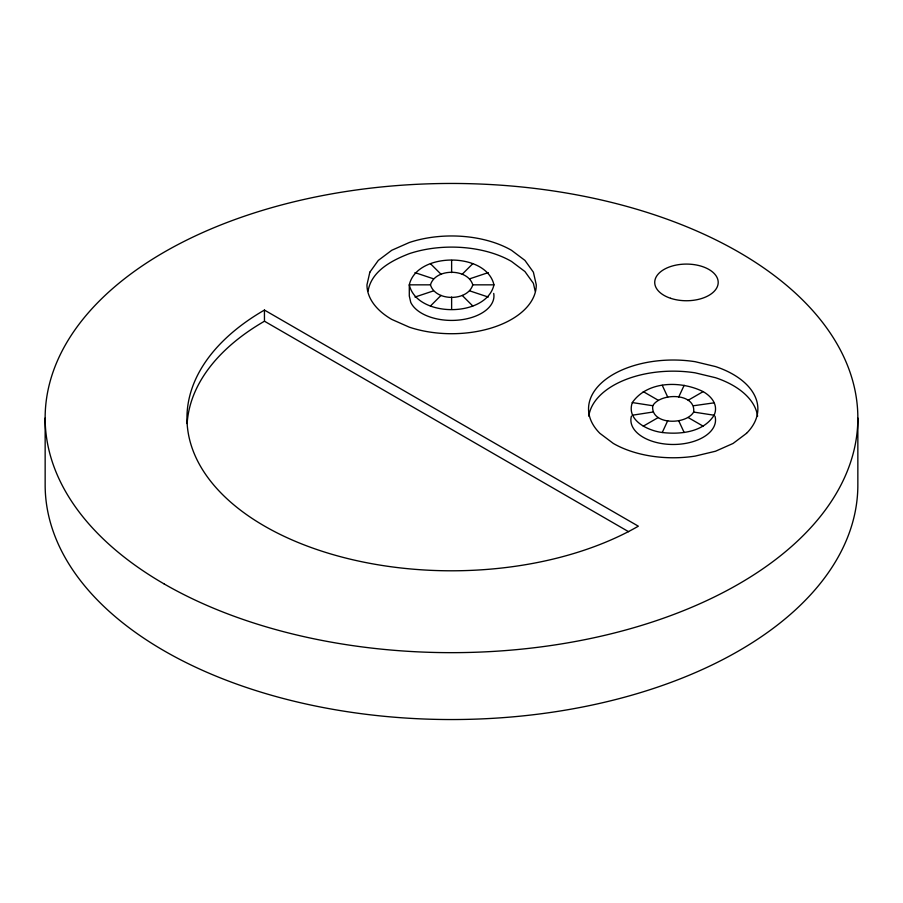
<?xml version="1.0" encoding="UTF-8"?>
<svg xmlns="http://www.w3.org/2000/svg" width="903" height="903" viewBox="0 0 903 903"><rect width="100%" height="100%" fill="white"/><g stroke="black" fill="none" stroke-linecap="round" stroke-linejoin="round"><path stroke-width="1.35" d="M368.085 291.071C371.336 270.979 392.049 260.301 409.296 253.653A84.656 48.875 0 0 1 511.482 261.418L524.936 271.543L533.391 283.339L535.163 291.082M430.46 284.84C435.415 268.101 467.822 268.101 472.788 284.84C467.822 301.579 435.415 301.579 430.46 284.84L409.296 284.84L409.296 295.981L410.73 302.313A42.328 24.437 0 0 0 459.334 320.012A42.328 24.437 0 0 0 493.715 293.43M493.952 284.84C486.469 317.901 416.768 317.901 409.296 284.84C416.768 251.779 486.469 251.779 493.952 284.84L472.788 284.84M632.314 402.569C626.016 420.29 647.914 430.708 662.249 432.503C680.467 434.659 703.493 432.221 714.092 415.222A42.328 24.437 0 0 0 703.132 391.62C681.099 380.671 647.564 380.66 632.314 402.569L652.756 405.729C660.488 392.5 696.01 392.726 693.651 412.061C685.919 425.29 650.397 425.065 652.756 405.729M662.249 432.503L667.723 420.696M678.684 397.094L684.158 385.288M430.46 306.004L441.036 295.416M462.201 274.252L472.788 263.676M643.275 426.171L658.242 417.536M688.165 400.255L703.132 391.62M414.962 297.053L433.293 290.947M469.944 278.734L488.275 272.616M632.314 415.222L652.756 412.061M693.651 405.729L713.697 402.896M693.651 412.061L714.092 415.222M414.962 272.616L433.293 278.734M469.944 290.947L488.275 297.053M643.275 391.62L658.242 400.255M688.165 417.536L703.132 426.171M264.466 310.079L638.342 526.189A264.5 152.709 0 0 1 264.308 525.964A264.5 152.709 0 0 1 264.432 310.068L264.466 321.22A264.5 152.709 0 0 0 187.135 423.552M264.466 321.22L628.601 531.709M430.46 263.676L441.036 274.252M462.201 295.416L472.788 306.004M662.249 385.288L667.723 397.094M678.684 420.696L684.158 432.503M857.85 418.066L857.85 484.934A406.35 234.599 0 0 1 451.5 719.544A406.35 234.599 0 0 1 45.15 484.934L45.15 418.066M451.624 260.403L451.624 272.616M451.624 297.053L451.624 309.277M715.007 416.215A42.328 24.437 0 0 1 673.198 444.479A42.328 24.437 0 0 1 631.4 416.215M588.801 416.215A84.656 48.875 0 0 1 695.118 372.826L715.526 377.714A84.656 48.875 0 0 1 757.594 416.215M369.846 272.187L366.968 284.84A84.656 48.875 0 0 0 391.755 319.402L409.296 327.168A84.656 48.875 0 0 0 536.28 284.84L533.391 272.187L524.936 260.403L511.482 250.278A84.656 48.875 0 0 0 409.296 242.512L391.755 250.278L378.301 260.403L369.846 272.187M746.521 433.338L733.067 443.452L715.526 451.229L695.118 456.105A84.656 48.875 0 0 1 613.34 443.452L599.885 433.338A84.656 48.875 0 0 1 606.037 379.147A84.656 48.875 0 0 1 695.118 361.685L715.526 366.573A84.656 48.875 0 0 1 746.521 433.338M164.165 583.948A406.35 234.599 0 0 0 844 478.782A406.35 234.599 0 0 0 346.334 191.447A406.35 234.599 0 0 0 164.165 583.948M670.579 298.283A31.74 18.331 0 0 0 718.201 282.413A31.74 18.331 0 0 0 670.579 266.543A31.74 18.331 0 0 0 670.579 298.283"/></g></svg>
